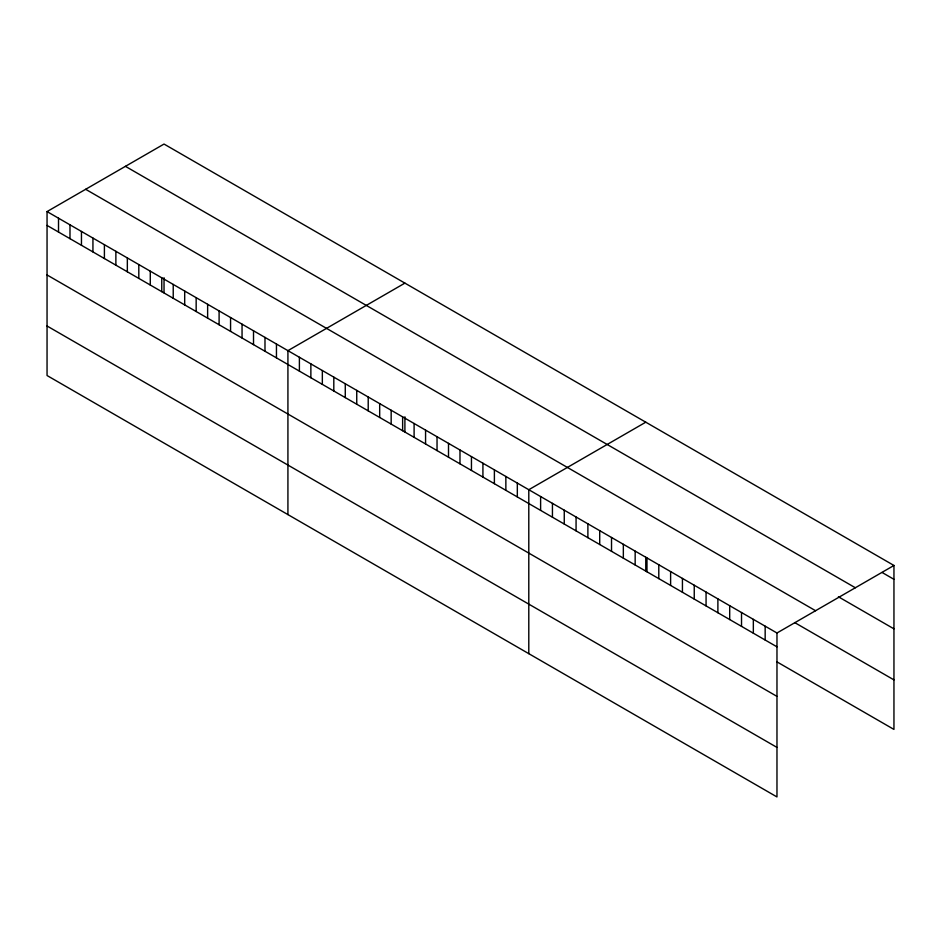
<?xml version="1.0" encoding="UTF-8"?>
<svg xmlns="http://www.w3.org/2000/svg" width="941" height="941" viewBox="0 0 941 941"><rect width="100%" height="100%" fill="white"/><g stroke="black" fill="none" stroke-linecap="round" stroke-linejoin="round"><path stroke-width="1.41" d="M47.05 211.584L776.972 632.999L776.972 796.945L47.05 375.53L47.05 211.584L164.028 144.055L893.95 565.47L893.95 729.416L776.948 661.864M404.901 283.123L287.922 350.652L287.922 514.598M645.773 422.191L528.795 489.72L528.795 653.666M776.972 632.999L893.95 565.47M882.129 572.493L893.95 579.315M125.424 166.334L855.345 587.76M838.407 596.782L893.95 628.847M85.655 189.294L815.576 610.721M794.675 622.566L893.95 679.884M47.05 225.428L776.972 646.843M47.05 274.96L776.972 696.387M47.05 325.998L776.972 747.413M765.162 626.177L765.162 640.021M753.341 619.354L753.341 633.199M741.52 612.532L741.52 626.377M729.698 605.71L729.698 619.554M717.889 598.888L717.889 612.732M706.068 592.065L706.068 605.91M694.246 585.243L694.246 599.088M682.437 578.421L682.437 592.265M670.615 571.599L670.615 585.443M658.794 564.776L658.794 578.621M646.973 557.954L646.973 571.799M645.773 557.237L645.773 570.999M635.163 551.132L635.163 564.976M623.342 544.31L623.342 558.154M611.521 537.487L611.521 551.332M599.711 530.665L599.711 544.51M587.89 523.843L587.89 537.687M576.068 517.009L576.068 530.853M564.259 510.187L564.259 524.031M552.438 503.364L552.438 517.209M540.616 496.542L540.616 510.387M517.327 483.098L517.327 496.942M505.858 476.475L505.858 490.32M494.39 469.853L494.39 483.698M482.921 463.231L482.921 477.075M471.453 456.608L471.453 470.453M459.984 449.986L459.984 463.831M448.504 443.364L448.504 457.208M437.036 436.742L437.036 450.586M425.567 430.119L425.567 443.964M414.099 423.497L414.099 437.342M404.901 416.792L404.901 431.931M402.63 416.875L402.63 430.719M391.162 410.252L391.162 424.097M379.682 403.63L379.682 417.475M368.213 397.008L368.213 410.852M356.745 390.386L356.745 404.23M345.276 383.763L345.276 397.608M333.808 377.141L333.808 390.986M322.34 370.519L322.34 384.363M310.871 363.896L310.871 377.741M299.391 357.274L299.391 371.119M276.454 344.03L276.454 357.874M264.986 337.407L264.986 351.252M253.517 330.785L253.517 344.629M242.049 324.163L242.049 338.007M230.569 317.54L230.569 331.385M219.1 310.918L219.1 324.763M207.632 304.296L207.632 318.14M196.163 297.674L196.163 311.518M184.695 291.051L184.695 304.896M173.226 284.429L173.226 298.273M164.028 277.724L164.028 292.863M161.758 277.807L161.758 291.651M150.278 271.184L150.278 285.029M138.809 264.562L138.809 278.407M127.341 257.94L127.341 271.784M115.872 251.318L115.872 265.162M104.404 244.695L104.404 258.54M92.936 238.073L92.936 251.917M81.455 231.451L81.455 245.295M69.987 224.828L69.987 238.673M58.518 218.206L58.518 232.051"/></g></svg>
